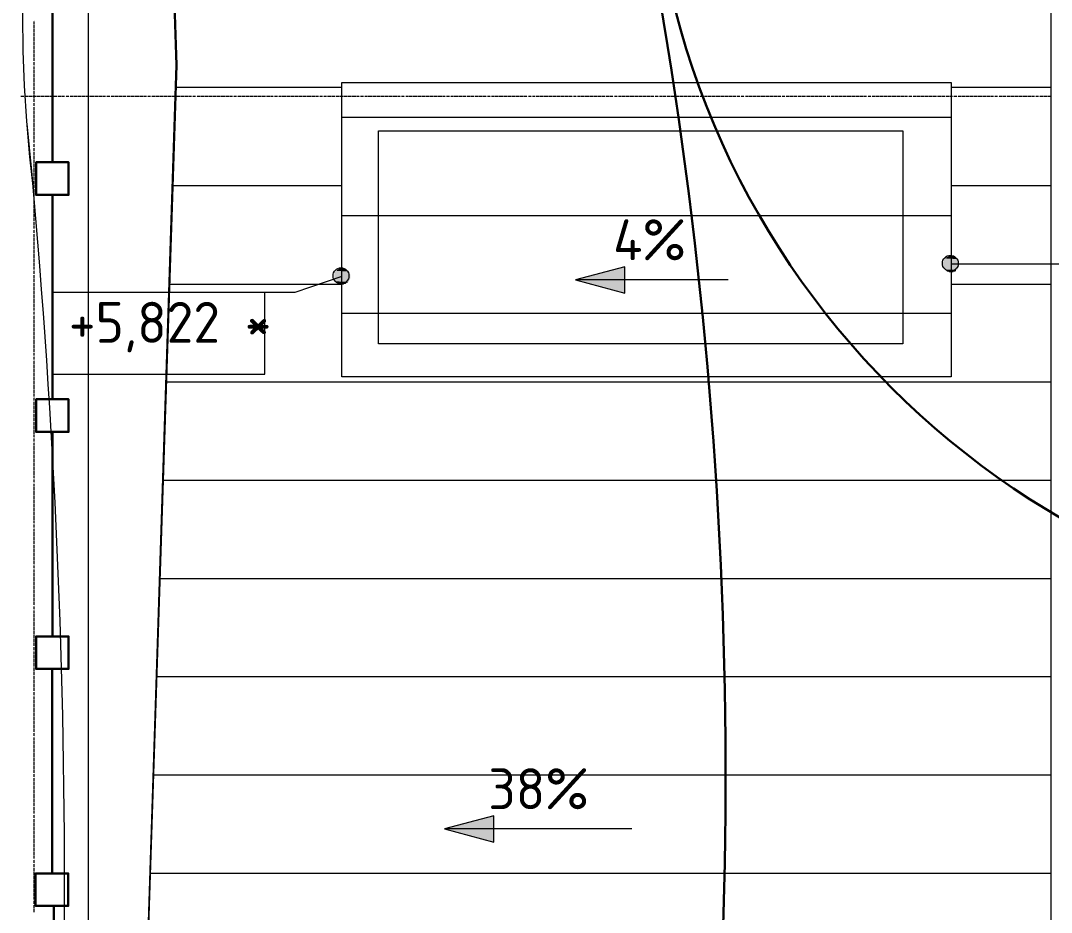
# Model space of a CAD drawing. Header units: millimetres. Extents: x -42533 to 645315, y 3457 to 82611.
# Drawn here: x 561652 to 567950, y 43635 to 49084 of the extents above; entities that cross this region are included whole.
import ezdxf

# ---------------------------------------------------------------- set-up
doc = ezdxf.new("R2010")
doc.units = ezdxf.units.MM
for name, color, linetype, true_color in [('PDF _!ЭОМ.Молниезащита', 7, 'Continuous', 0x954a95), ('PDF _Аннотация', 7, 'Continuous', 0xbababa), ('PDF _Антураж', 7, 'Continuous', 0xbababa), ('PDF _Крыша', 7, 'Continuous', 0xbababa), ('PDF _Крыша штриховка', 7, 'Continuous', 0xbababa), ('PDF _Ограждение', 7, 'Continuous', 0xbababa), ('PDF _Оси', 7, 'Continuous', 0xbababa), ('PDF _Отметки', 7, 'Continuous', 0xbababa), ('PDF _Размеры', 7, 'Continuous', 0xbababa)]:
    doc.layers.add(name, color=color, linetype=linetype, true_color=true_color)
doc.layers.add('PDF _Линии', color=7, linetype='Continuous')
doc.layers.add('PDF _Текст', color=7, linetype='Continuous')
doc.styles.add('PDF GOST Common', font='GOST_Common.ttf')

msp = doc.modelspace()

# ---------------------------------------------------------------- linework, layer by layer
at = {"layer": 'PDF _!ЭОМ.Молниезащита', "color": 5, "lineweight": 30}
for points in [[(561847.7, 49472.5), (561847.7, 48468.8), (561847.7, 48218.9), (561945.1, 48218.9), (561945.1, 48019.8), (561746.1, 48019.8), (561746.1, 48218.9), (561847.7, 48218.9)], [(561847.7, 48019.8), (561847.7, 47020.3), (561847.7, 46770.4), (561945.1, 46770.4), (561945.1, 46571.3), (561746.1, 46571.3), (561746.1, 46770.4), (561847.7, 46770.4)], [(561847.7, 46571.3), (561847.7, 45571.8), (561847.7, 45321.9), (561945.1, 45321.9), (561945.1, 45122.8), (561746.1, 45122.8), (561746.1, 45321.9), (561847.7, 45321.9)], [(561845.6, 45122.8), (561845.6, 44123.3), (561845.6, 43873.4), (561943, 43873.4), (561943, 43674.4), (561744, 43674.4), (561744, 43873.4), (561845.6, 43873.4)], [(561854.9, 43674.4), (561854.9, 42670.6), (561854.9, 42420.7), (561952.3, 42420.7), (561952.3, 42221.6), (561753.3, 42221.6), (561753.3, 42420.7), (561854.9, 42420.7)]]:
    msp.add_lwpolyline(points, dxfattribs=at)
at = {"layer": 'PDF _!ЭОМ.Молниезащита', "color": 116, "lineweight": 30, "true_color": 0x136734}
msp.add_circle((570543.1, 50413.9), 5050.7, dxfattribs=at)
at = {"layer": 'PDF _!ЭОМ.Молниезащита', "lineweight": 13}
for centre, radius, start, end in [((570543.1, 49117.8), 8879.4, 100.84351, 186.99829), ((514003.2, 43780.2), 47917.5, 354.50852, 5.59632)]:
    msp.add_arc(centre, radius, start, end, dxfattribs=at)
at = {"layer": 'PDF _!ЭОМ.Молниезащита', "lineweight": 30}
msp.add_arc((537644.7, 44464.6), 28314.6, 350.00525, 9.69398, dxfattribs=at)
at = {"layer": 'PDF _Аннотация', "color": 8, "lineweight": 20}
msp.add_lwpolyline([(561844.8, 47423.9), (561844.8, 46924.1), (563145.1, 46924.1), (563145.1, 47423.9)], close=True, dxfattribs=at)
at = {"layer": 'PDF _Антураж', "color": 8, "lineweight": 18}
for points in [[(561959.2, 31888.6), (562226, 31443.9), (562759.6, 31363.4), (562399.6, 42502.4), (562602.9, 48813.1), (562399.6, 55094.1), (562556.3, 55733.6), (561328.1, 55733.6), (561213.7, 55272), (561188.3, 55263.5), (561306.9, 55733.6)], [(562556.3, 55733.6), (562560.6, 55733.6), (562399.6, 55094.1), (562607.2, 48813.1), (562399.6, 42502.4), (562763.9, 31363.4), (562759.6, 31363.4)], [(562607.2, 48813.1), (562602.9, 48813.1)]]:
    msp.add_lwpolyline(points, dxfattribs=at)
at = {"layer": 'PDF _Крыша', "color": 8, "lineweight": 9}
msp.add_lwpolyline([(567338, 46907.1), (563615.2, 46907.1), (563615.2, 48707.2), (567338, 48707.2)], close=True, dxfattribs=at)
at = {"layer": 'PDF _Крыша штриховка', "color": 8, "lineweight": 9}
for points in [[(562602.9, 48677.5), (563615.2, 48677.5)], [(567338, 48677.5), (567947.9, 48677.5)], [(563615.2, 48495.4), (567338, 48495.4)], [(562581.8, 48076.1), (563615.2, 48076.1)], [(567338, 48076.1), (567947.9, 48076.1)], [(563615.2, 47894), (567338, 47894)], [(562560.6, 47474.7), (563615.2, 47474.7)], [(567338, 47474.7), (567947.9, 47474.7)], [(563615.2, 47296.8), (567338, 47296.8)], [(562543.6, 46877.5), (567947.9, 46877.5)], [(562522.5, 46276.1), (567947.9, 46276.1)], [(562501.3, 45674.7), (567947.9, 45674.7)], [(562484.3, 45077.5), (567947.9, 45077.5)], [(562463.2, 44476.1), (567947.9, 44476.1)], [(562446.2, 43874.6), (567947.9, 43874.6)]]:
    msp.add_lwpolyline(points, dxfattribs=at)
at = {"layer": 'PDF _Линии', "color": 8, "lineweight": 9}
for points in [[(573885.9, 54767.9), (562065, 54767.9), (562065, 29961.5), (573885.9, 29961.5)], [(567041.6, 47110.4), (563839.6, 47110.4), (563839.6, 48410.7), (567041.6, 48410.7)]]:
    msp.add_lwpolyline(points, close=True, dxfattribs=at)
at = {"layer": 'PDF _Ограждение', "color": 8, "lineweight": 9}
msp.add_lwpolyline([(568087.7, 55733.6), (568197.8, 55733.6), (568197.8, 29965.8), (568087.7, 29965.8), (568070.8, 29965.8), (568053.8, 29965.8), (567947.9, 29965.8), (567947.9, 55733.6), (568053.8, 55733.6), (568070.8, 55733.6), (568087.7, 55733.6), (568087.7, 29965.8)], dxfattribs=at)
at = {"layer": 'PDF _Оси', "color": 8, "lineweight": 9}
for points in [[(561734.7, 49084.1), (561734.7, 49084.1)], [(561734.7, 49062.9), (561734.7, 49079.9)], [(561734.7, 49037.5), (561734.7, 49058.7)], [(561734.7, 49012.1), (561734.7, 49033.3)], [(561734.7, 48986.7), (561734.7, 49007.9)], [(561734.7, 48961.3), (561734.7, 48982.5)], [(561734.7, 48935.9), (561734.7, 48957.1)], [(561734.7, 48910.5), (561734.7, 48931.6)], [(561734.7, 48885.1), (561734.7, 48906.2)], [(561734.7, 48859.6), (561734.7, 48880.8)], [(561734.7, 48838.5), (561734.7, 48855.4)], [(561734.7, 48834.2), (561734.7, 48834.2)], [(561734.7, 48813.1), (561734.7, 48830)], [(561734.7, 48808.8), (561734.7, 48808.8)], [(561734.7, 48787.6), (561734.7, 48804.6)], [(561734.7, 48762.2), (561734.7, 48783.4)], [(561734.7, 48736.8), (561734.7, 48758)], [(561734.7, 48711.4), (561734.7, 48732.6)], [(561734.7, 48686), (561734.7, 48707.2)], [(561654.2, 48622.5), (561671.2, 48622.5)], [(561675.4, 48622.5), (561675.4, 48622.5)], [(561679.6, 48622.5), (561696.6, 48622.5)], [(561700.8, 48622.5), (561722, 48622.5)], [(561726.2, 48622.5), (561747.4, 48622.5)], [(561734.7, 48660.6), (561734.7, 48681.8)], [(561734.7, 48635.2), (561734.7, 48656.3)], [(561734.7, 48609.8), (561734.7, 48630.9)], [(561751.6, 48622.5), (561772.8, 48622.5)], [(561777, 48622.5), (561798.2, 48622.5)], [(561802.4, 48622.5), (561823.6, 48622.5)], [(561827.9, 48622.5), (561849, 48622.5)], [(561853.3, 48622.5), (561874.4, 48622.5)], [(561878.7, 48622.5), (561899.9, 48622.5)], [(561904.1, 48622.5), (561921, 48622.5)], [(561925.3, 48622.5), (561925.3, 48622.5)], [(561929.5, 48622.5), (561946.4, 48622.5)], [(561950.7, 48622.5), (561950.7, 48622.5)], [(561954.9, 48622.5), (561971.9, 48622.5)], [(561976.1, 48622.5), (561997.3, 48622.5)], [(562001.5, 48622.5), (562022.7, 48622.5)], [(562026.9, 48622.5), (562048.1, 48622.5)], [(562052.3, 48622.5), (562073.5, 48622.5)], [(562077.7, 48622.5), (562098.9, 48622.5)], [(562103.2, 48622.5), (562124.3, 48622.5)], [(562128.6, 48622.5), (562149.7, 48622.5)], [(562154, 48622.5), (562170.9, 48622.5)], [(562175.2, 48622.5), (562175.2, 48622.5)], [(562179.4, 48622.5), (562196.3, 48622.5)], [(562200.6, 48622.5), (562200.6, 48622.5)], [(562204.8, 48622.5), (562221.7, 48622.5)], [(562226, 48622.5), (562247.2, 48622.5)], [(562251.4, 48622.5), (562272.6, 48622.5)], [(562276.8, 48622.5), (562298, 48622.5)], [(562302.2, 48622.5), (562323.4, 48622.5)], [(562327.6, 48622.5), (562348.8, 48622.5)], [(562353, 48622.5), (562374.2, 48622.5)], [(562378.5, 48622.5), (562399.6, 48622.5)], [(562403.9, 48622.5), (562420.8, 48622.5)], [(562425, 48622.5), (562425, 48622.5)], [(562429.3, 48622.5), (562446.2, 48622.5)], [(562450.5, 48622.5), (562450.5, 48622.5)], [(562454.7, 48622.5), (562471.6, 48622.5)], [(562475.9, 48622.5), (562497, 48622.5)], [(562501.3, 48622.5), (562522.5, 48622.5)], [(562526.7, 48622.5), (562547.9, 48622.5)], [(562552.1, 48622.5), (562573.3, 48622.5)], [(562577.5, 48622.5), (562598.7, 48622.5)], [(562602.9, 48622.5), (562624.1, 48622.5)], [(562628.3, 48622.5), (562649.5, 48622.5)], [(562653.8, 48622.5), (562674.9, 48622.5)], [(562679.2, 48622.5), (562696.1, 48622.5)], [(562700.3, 48622.5), (562700.3, 48622.5)], [(562704.6, 48622.5), (562721.5, 48622.5)], [(562725.8, 48622.5), (562725.8, 48622.5)], [(562730, 48622.5), (562746.9, 48622.5)], [(562751.2, 48622.5), (562772.3, 48622.5)], [(562776.6, 48622.5), (562797.8, 48622.5)], [(562802, 48622.5), (562823.2, 48622.5)], [(562827.4, 48622.5), (562848.6, 48622.5)], [(562852.8, 48622.5), (562874, 48622.5)], [(562878.2, 48622.5), (562899.4, 48622.5)], [(562903.6, 48622.5), (562924.8, 48622.5)], [(562929, 48622.5), (562946, 48622.5)], [(562950.2, 48622.5), (562950.2, 48622.5)], [(562954.5, 48622.5), (562971.4, 48622.5)], [(562975.6, 48622.5), (562975.6, 48622.5)], [(562979.9, 48622.5), (562996.8, 48622.5)], [(563001.1, 48622.5), (563022.2, 48622.5)], [(563026.5, 48622.5), (563047.6, 48622.5)], [(563051.9, 48622.5), (563073.1, 48622.5)], [(563077.3, 48622.5), (563098.5, 48622.5)], [(563102.7, 48622.5), (563123.9, 48622.5)], [(563128.1, 48622.5), (563149.3, 48622.5)], [(563153.5, 48622.5), (563174.7, 48622.5)], [(563178.9, 48622.5), (563195.9, 48622.5)], [(563200.1, 48622.5), (563200.1, 48622.5)], [(563204.3, 48622.5), (563221.3, 48622.5)], [(563225.5, 48622.5), (563225.5, 48622.5)], [(563229.8, 48622.5), (563246.7, 48622.5)], [(563250.9, 48622.5), (563272.1, 48622.5)], [(563276.3, 48622.5), (563297.5, 48622.5)], [(563301.8, 48622.5), (563322.9, 48622.5)], [(563327.2, 48622.5), (563348.3, 48622.5)], [(563352.6, 48622.5), (563373.8, 48622.5)], [(563378, 48622.5), (563399.2, 48622.5)], [(563403.4, 48622.5), (563424.6, 48622.5)], [(563428.8, 48622.5), (563450, 48622.5)], [(563454.2, 48622.5), (563471.2, 48622.5)], [(563475.4, 48622.5), (563475.4, 48622.5)], [(563479.6, 48622.5), (563496.6, 48622.5)], [(563500.8, 48622.5), (563500.8, 48622.5)], [(563505.1, 48622.5), (563522, 48622.5)], [(563526.2, 48622.5), (563547.4, 48622.5)], [(563551.6, 48622.5), (563572.8, 48622.5)], [(563577.1, 48622.5), (563598.2, 48622.5)], [(563602.5, 48622.5), (563623.6, 48622.5)], [(563627.9, 48622.5), (563649.1, 48622.5)], [(563653.3, 48622.5), (563674.5, 48622.5)], [(563678.7, 48622.5), (563699.9, 48622.5)], [(563704.1, 48622.5), (563721.1, 48622.5)], [(563725.3, 48622.5), (563725.3, 48622.5)], [(563729.5, 48622.5), (563746.5, 48622.5)], [(563750.7, 48622.5), (563750.7, 48622.5)], [(563754.9, 48622.5), (563771.9, 48622.5)], [(563776.1, 48622.5), (563797.3, 48622.5)], [(563801.5, 48622.5), (563822.7, 48622.5)], [(563826.9, 48622.5), (563848.1, 48622.5)], [(563852.4, 48622.5), (563873.5, 48622.5)], [(563877.8, 48622.5), (563898.9, 48622.5)], [(563903.2, 48622.5), (563924.4, 48622.5)], [(563928.6, 48622.5), (563949.8, 48622.5)], [(563954, 48622.5), (563970.9, 48622.5)], [(563975.2, 48622.5), (563975.2, 48622.5)], [(563979.4, 48622.5), (563996.4, 48622.5)], [(564000.6, 48622.5), (564000.6, 48622.5)], [(564004.8, 48622.5), (564021.8, 48622.5)], [(564026, 48622.5), (564047.2, 48622.5)], [(564051.4, 48622.5), (564072.6, 48622.5)], [(564076.8, 48622.5), (564098, 48622.5)], [(564102.2, 48622.5), (564123.4, 48622.5)], [(564127.7, 48622.5), (564148.8, 48622.5)], [(564153.1, 48622.5), (564174.2, 48622.5)], [(564178.5, 48622.5), (564199.7, 48622.5)], [(564203.9, 48622.5), (564225.1, 48622.5)], [(564229.3, 48622.5), (564246.2, 48622.5)], [(564250.5, 48622.5), (564250.5, 48622.5)], [(564254.7, 48622.5), (564271.7, 48622.5)], [(564275.9, 48622.5), (564275.9, 48622.5)], [(564280.1, 48622.5), (564297.1, 48622.5)], [(564301.3, 48622.5), (564322.5, 48622.5)], [(564326.7, 48622.5), (564347.9, 48622.5)], [(564352.1, 48622.5), (564373.3, 48622.5)], [(564377.5, 48622.5), (564398.7, 48622.5)], [(564403, 48622.5), (564424.1, 48622.5)], [(564428.4, 48622.5), (564449.5, 48622.5)], [(564453.8, 48622.5), (564475, 48622.5)], [(564479.2, 48622.5), (564496.1, 48622.5)], [(564500.4, 48622.5), (564500.4, 48622.5)], [(564504.6, 48622.5), (564521.5, 48622.5)], [(564525.8, 48622.5), (564525.8, 48622.5)], [(564530, 48622.5), (564547, 48622.5)], [(564551.2, 48622.5), (564572.4, 48622.5)], [(564576.6, 48622.5), (564597.8, 48622.5)], [(564602, 48622.5), (564623.2, 48622.5)], [(564627.4, 48622.5), (564648.6, 48622.5)], [(564652.8, 48622.5), (564674, 48622.5)], [(564678.2, 48622.5), (564699.4, 48622.5)], [(564703.7, 48622.5), (564724.8, 48622.5)], [(564729.1, 48622.5), (564746, 48622.5)], [(564750.2, 48622.5), (564750.2, 48622.5)], [(564754.5, 48622.5), (564771.4, 48622.5)], [(564775.7, 48622.5), (564775.7, 48622.5)], [(564779.9, 48622.5), (564796.8, 48622.5)], [(564801.1, 48622.5), (564822.3, 48622.5)], [(564826.5, 48622.5), (564847.7, 48622.5)], [(564851.9, 48622.5), (564873.1, 48622.5)], [(564877.3, 48622.5), (564898.5, 48622.5)], [(564902.7, 48622.5), (564923.9, 48622.5)], [(564928.1, 48622.5), (564949.3, 48622.5)], [(564953.5, 48622.5), (564974.7, 48622.5)], [(564979, 48622.5), (565000.1, 48622.5)], [(565004.4, 48622.5), (565021.3, 48622.5)], [(565025.5, 48622.5), (565025.5, 48622.5)], [(565029.8, 48622.5), (565046.7, 48622.5)], [(565051, 48622.5), (565051, 48622.5)], [(565055.2, 48622.5), (565072.1, 48622.5)], [(565076.4, 48622.5), (565097.5, 48622.5)], [(565101.8, 48622.5), (565123, 48622.5)], [(565127.2, 48622.5), (565148.4, 48622.5)], [(565152.6, 48622.5), (565173.8, 48622.5)], [(565178, 48622.5), (565199.2, 48622.5)], [(565203.4, 48622.5), (565224.6, 48622.5)], [(565228.8, 48622.5), (565250, 48622.5)], [(565254.3, 48622.5), (565271.2, 48622.5)], [(565275.4, 48622.5), (565275.4, 48622.5)], [(565279.7, 48622.5), (565296.6, 48622.5)], [(565300.8, 48622.5), (565300.8, 48622.5)], [(565305.1, 48622.5), (565322, 48622.5)], [(565326.3, 48622.5), (565347.4, 48622.5)], [(565351.7, 48622.5), (565372.8, 48622.5)], [(565377.1, 48622.5), (565398.3, 48622.5)], [(565402.5, 48622.5), (565423.7, 48622.5)], [(565427.9, 48622.5), (565449.1, 48622.5)], [(565453.3, 48622.5), (565474.5, 48622.5)], [(565478.7, 48622.5), (565499.9, 48622.5)], [(565504.1, 48622.5), (565521.1, 48622.5)], [(565525.3, 48622.5), (565525.3, 48622.5)], [(565529.6, 48622.5), (565546.5, 48622.5)], [(565550.7, 48622.5), (565550.7, 48622.5)], [(565555, 48622.5), (565571.9, 48622.5)], [(565576.1, 48622.5), (565597.3, 48622.5)], [(565601.6, 48622.5), (565622.7, 48622.5)], [(565627, 48622.5), (565648.1, 48622.5)], [(565652.4, 48622.5), (565673.6, 48622.5)], [(565677.8, 48622.5), (565699, 48622.5)], [(565703.2, 48622.5), (565724.4, 48622.5)], [(565728.6, 48622.5), (565749.8, 48622.5)], [(565754, 48622.5), (565775.2, 48622.5)], [(565779.4, 48622.5), (565796.4, 48622.5)], [(565800.6, 48622.5), (565800.6, 48622.5)], [(565804.9, 48622.5), (565821.8, 48622.5)], [(565826, 48622.5), (565826, 48622.5)], [(565830.3, 48622.5), (565847.2, 48622.5)], [(565851.4, 48622.5), (565872.6, 48622.5)], [(565876.9, 48622.5), (565898, 48622.5)], [(565902.3, 48622.5), (565923.4, 48622.5)], [(565927.7, 48622.5), (565948.9, 48622.5)], [(565953.1, 48622.5), (565974.3, 48622.5)], [(565978.5, 48622.5), (565999.7, 48622.5)], [(566003.9, 48622.5), (566025.1, 48622.5)], [(566029.3, 48622.5), (566046.3, 48622.5)], [(566050.5, 48622.5), (566050.5, 48622.5)], [(566054.7, 48622.5), (566071.7, 48622.5)], [(566075.9, 48622.5), (566075.9, 48622.5)], [(566080.1, 48622.5), (566097.1, 48622.5)], [(566101.3, 48622.5), (566122.5, 48622.5)], [(566126.7, 48622.5), (566147.9, 48622.5)], [(566152.1, 48622.5), (566173.3, 48622.5)], [(566177.6, 48622.5), (566198.7, 48622.5)], [(566203, 48622.5), (566224.2, 48622.5)], [(566228.4, 48622.5), (566249.6, 48622.5)], [(566253.8, 48622.5), (566275, 48622.5)], [(566279.2, 48622.5), (566296.2, 48622.5)], [(566300.4, 48622.5), (566300.4, 48622.5)], [(566304.6, 48622.5), (566321.6, 48622.5)], [(566325.8, 48622.5), (566325.8, 48622.5)], [(566330, 48622.5), (566347, 48622.5)], [(566351.2, 48622.5), (566372.4, 48622.5)], [(566376.6, 48622.5), (566397.8, 48622.5)], [(566402, 48622.5), (566423.2, 48622.5)], [(566427.4, 48622.5), (566448.6, 48622.5)], [(566452.9, 48622.5), (566474, 48622.5)], [(566478.3, 48622.5), (566499.4, 48622.5)], [(566503.7, 48622.5), (566524.9, 48622.5)], [(566529.1, 48622.5), (566550.3, 48622.5)], [(566554.5, 48622.5), (566571.4, 48622.5)], [(566575.7, 48622.5), (566575.7, 48622.5)], [(566579.9, 48622.5), (566596.9, 48622.5)], [(566601.1, 48622.5), (566601.1, 48622.5)], [(566605.3, 48622.5), (566622.3, 48622.5)], [(566626.5, 48622.5), (566647.7, 48622.5)], [(566651.9, 48622.5), (566673.1, 48622.5)], [(566677.3, 48622.5), (566698.5, 48622.5)], [(566702.7, 48622.5), (566723.9, 48622.5)], [(566728.2, 48622.5), (566749.3, 48622.5)], [(566753.6, 48622.5), (566774.7, 48622.5)], [(566779, 48622.5), (566800.2, 48622.5)], [(566804.4, 48622.5), (566821.3, 48622.5)], [(566825.6, 48622.5), (566825.6, 48622.5)], [(566829.8, 48622.5), (566846.7, 48622.5)], [(566851, 48622.5), (566851, 48622.5)], [(566855.2, 48622.5), (566872.2, 48622.5)], [(566876.4, 48622.5), (566897.6, 48622.5)], [(566901.8, 48622.5), (566923, 48622.5)], [(566927.2, 48622.5), (566948.4, 48622.5)], [(566952.6, 48622.5), (566973.8, 48622.5)], [(566978, 48622.5), (566999.2, 48622.5)], [(567003.5, 48622.5), (567024.6, 48622.5)], [(567028.9, 48622.5), (567050, 48622.5)], [(567054.3, 48622.5), (567071.2, 48622.5)], [(567075.5, 48622.5), (567075.5, 48622.5)], [(567079.7, 48622.5), (567096.6, 48622.5)], [(567100.9, 48622.5), (567100.9, 48622.5)], [(567105.1, 48622.5), (567122, 48622.5)], [(567126.3, 48622.5), (567147.5, 48622.5)], [(567151.7, 48622.5), (567172.9, 48622.5)], [(567177.1, 48622.5), (567198.3, 48622.5)], [(567202.5, 48622.5), (567223.7, 48622.5)], [(567227.9, 48622.5), (567249.1, 48622.5)], [(567253.3, 48622.5), (567274.5, 48622.5)], [(567278.8, 48622.5), (567299.9, 48622.5)], [(567304.2, 48622.5), (567325.3, 48622.5)], [(567329.6, 48622.5), (567346.5, 48622.5)], [(567350.8, 48622.5), (567350.8, 48622.5)], [(567355, 48622.5), (567371.9, 48622.5)], [(567376.2, 48622.5), (567376.2, 48622.5)], [(567380.4, 48622.5), (567397.3, 48622.5)], [(567401.6, 48622.5), (567422.8, 48622.5)], [(567427, 48622.5), (567448.2, 48622.5)], [(567452.4, 48622.5), (567473.6, 48622.5)], [(567477.8, 48622.5), (567499, 48622.5)], [(567503.2, 48622.5), (567524.4, 48622.5)], [(567528.6, 48622.5), (567549.8, 48622.5)], [(567554, 48622.5), (567575.2, 48622.5)], [(567579.5, 48622.5), (567596.4, 48622.5)], [(567600.6, 48622.5), (567600.6, 48622.5)], [(567604.9, 48622.5), (567621.8, 48622.5)], [(567626.1, 48622.5), (567626.1, 48622.5)], [(567630.3, 48622.5), (567647.2, 48622.5)], [(567651.5, 48622.5), (567672.6, 48622.5)], [(567676.9, 48622.5), (567698.1, 48622.5)], [(567702.3, 48622.5), (567723.5, 48622.5)], [(567727.7, 48622.5), (567748.9, 48622.5)], [(567753.1, 48622.5), (567774.3, 48622.5)], [(567778.5, 48622.5), (567799.7, 48622.5)], [(567803.9, 48622.5), (567825.1, 48622.5)], [(567829.3, 48622.5), (567846.3, 48622.5)], [(567850.5, 48622.5), (567850.5, 48622.5)], [(567854.8, 48622.5), (567871.7, 48622.5)], [(567875.9, 48622.5), (567875.9, 48622.5)], [(567880.2, 48622.5), (567897.1, 48622.5)], [(567901.3, 48622.5), (567922.5, 48622.5)], [(567926.8, 48622.5), (567947.9, 48622.5)], [(561734.7, 48588.6), (561734.7, 48605.5)], [(561734.7, 48584.3), (561734.7, 48584.3)], [(561734.7, 48563.2), (561734.7, 48580.1)], [(561734.7, 48558.9), (561734.7, 48558.9)], [(561734.7, 48537.8), (561734.7, 48554.7)], [(561734.7, 48512.3), (561734.7, 48533.5)], [(561734.7, 48486.9), (561734.7, 48508.1)], [(561734.7, 48461.5), (561734.7, 48482.7)], [(561734.7, 48436.1), (561734.7, 48457.3)], [(561734.7, 48410.7), (561734.7, 48431.9)], [(561734.7, 48385.3), (561734.7, 48406.5)], [(561734.7, 48359.9), (561734.7, 48381)], [(561734.7, 48338.7), (561734.7, 48355.6)], [(561734.7, 48334.5), (561734.7, 48334.5)], [(561734.7, 48313.3), (561734.7, 48330.2)], [(561734.7, 48309), (561734.7, 48309)], [(561734.7, 48287.9), (561734.7, 48304.8)], [(561734.7, 48262.5), (561734.7, 48283.6)], [(561734.7, 48237), (561734.7, 48258.2)], [(561734.7, 48211.6), (561734.7, 48232.8)], [(561734.7, 48186.2), (561734.7, 48207.4)], [(561734.7, 48160.8), (561734.7, 48182)], [(561734.7, 48135.4), (561734.7, 48156.6)], [(561734.7, 48110), (561734.7, 48131.2)], [(561734.7, 48084.6), (561734.7, 48105.7)], [(561734.7, 48063.4), (561734.7, 48080.3)], [(561734.7, 48059.2), (561734.7, 48059.2)], [(561734.7, 48038), (561734.7, 48054.9)], [(561734.7, 48012.6), (561734.7, 48033.7)], [(561734.7, 47987.2), (561734.7, 48008.3)], [(561734.7, 47961.7), (561734.7, 47982.9)], [(561734.7, 47936.3), (561734.7, 47957.5)], [(561734.7, 47910.9), (561734.7, 47932.1)], [(561734.7, 47885.5), (561734.7, 47906.7)], [(561734.7, 47860.1), (561734.7, 47881.3)], [(561734.7, 47834.7), (561734.7, 47855.9)], [(561734.7, 47813.5), (561734.7, 47830.4)], [(561734.7, 47809.3), (561734.7, 47809.3)], [(561734.7, 47788.1), (561734.7, 47805)], [(561734.7, 47783.9), (561734.7, 47783.9)], [(561734.7, 47762.7), (561734.7, 47779.6)], [(561734.7, 47737.3), (561734.7, 47758.4)], [(561734.7, 47711.9), (561734.7, 47733)], [(561734.7, 47686.4), (561734.7, 47707.6)], [(561734.7, 47661), (561734.7, 47682.2)], [(561734.7, 47635.6), (561734.7, 47656.8)], [(561734.7, 47610.2), (561734.7, 47631.4)], [(561734.7, 47584.8), (561734.7, 47606)], [(561734.7, 47563.6), (561734.7, 47580.6)], [(561734.7, 47559.4), (561734.7, 47559.4)], [(561734.7, 47538.2), (561734.7, 47555.2)], [(561734.7, 47534), (561734.7, 47534)], [(561734.7, 47512.8), (561734.7, 47529.7)], [(561734.7, 47487.4), (561734.7, 47508.6)], [(561734.7, 47462), (561734.7, 47483.2)], [(561734.7, 47436.6), (561734.7, 47457.7)], [(561734.7, 47411.2), (561734.7, 47432.3)], [(561734.7, 47385.7), (561734.7, 47406.9)], [(561734.7, 47360.3), (561734.7, 47381.5)], [(561734.7, 47334.9), (561734.7, 47356.1)], [(561734.7, 47313.7), (561734.7, 47330.7)], [(561734.7, 47309.5), (561734.7, 47309.5)], [(561734.7, 47288.3), (561734.7, 47305.3)], [(561734.7, 47284.1), (561734.7, 47284.1)], [(561734.7, 47262.9), (561734.7, 47279.9)], [(561734.7, 47237.5), (561734.7, 47258.7)], [(561734.7, 47212.1), (561734.7, 47233.3)], [(561734.7, 47186.7), (561734.7, 47207.9)], [(561734.7, 47161.3), (561734.7, 47182.4)], [(561734.7, 47135.9), (561734.7, 47157)], [(561734.7, 47110.4), (561734.7, 47131.6)], [(561734.7, 47085), (561734.7, 47106.2)], [(561734.7, 47059.6), (561734.7, 47080.8)], [(561734.7, 47038.4), (561734.7, 47055.4)], [(561734.7, 47034.2), (561734.7, 47034.2)], [(561734.7, 47013), (561734.7, 47030)], [(561734.7, 47008.8), (561734.7, 47008.8)], [(561734.7, 46987.6), (561734.7, 47004.6)], [(561734.7, 46962.2), (561734.7, 46983.4)], [(561734.7, 46936.8), (561734.7, 46958)], [(561734.7, 46911.4), (561734.7, 46932.6)], [(561734.7, 46886), (561734.7, 46907.1)], [(561734.7, 46860.6), (561734.7, 46881.7)], [(561734.7, 46835.1), (561734.7, 46856.3)], [(561734.7, 46809.7), (561734.7, 46830.9)], [(561734.7, 46788.6), (561734.7, 46805.5)], [(561734.7, 46784.3), (561734.7, 46784.3)], [(561734.7, 46763.1), (561734.7, 46780.1)], [(561734.7, 46758.9), (561734.7, 46758.9)], [(561734.7, 46737.7), (561734.7, 46754.7)], [(561734.7, 46712.3), (561734.7, 46733.5)], [(561734.7, 46686.9), (561734.7, 46708.1)], [(561734.7, 46661.5), (561734.7, 46682.7)], [(561734.7, 46636.1), (561734.7, 46657.3)], [(561734.7, 46610.7), (561734.7, 46631.8)], [(561734.7, 46585.3), (561734.7, 46606.4)], [(561734.7, 46559.8), (561734.7, 46581)], [(561734.7, 46538.7), (561734.7, 46555.6)], [(561734.7, 46534.4), (561734.7, 46534.4)], [(561734.7, 46513.3), (561734.7, 46530.2)], [(561734.7, 46509), (561734.7, 46509)], [(561734.7, 46487.8), (561734.7, 46504.8)], [(561734.7, 46462.4), (561734.7, 46483.6)], [(561734.7, 46437), (561734.7, 46458.2)], [(561734.7, 46411.6), (561734.7, 46432.8)], [(561734.7, 46386.2), (561734.7, 46407.4)], [(561734.7, 46360.8), (561734.7, 46382)], [(561734.7, 46335.4), (561734.7, 46356.5)], [(561734.7, 46310), (561734.7, 46331.1)], [(561734.7, 46288.8), (561734.7, 46305.7)], [(561734.7, 46284.5), (561734.7, 46284.5)], [(561734.7, 46263.4), (561734.7, 46280.3)], [(561734.7, 46259.1), (561734.7, 46259.1)], [(561734.7, 46238), (561734.7, 46254.9)], [(561734.7, 46212.5), (561734.7, 46233.7)], [(561734.7, 46187.1), (561734.7, 46208.3)], [(561734.7, 46161.7), (561734.7, 46182.9)], [(561734.7, 46136.3), (561734.7, 46157.5)], [(561734.7, 46110.9), (561734.7, 46132.1)], [(561734.7, 46085.5), (561734.7, 46106.7)], [(561734.7, 46060.1), (561734.7, 46081.3)], [(561734.7, 46034.7), (561734.7, 46055.8)], [(561734.7, 46013.5), (561734.7, 46030.4)], [(561734.7, 46009.3), (561734.7, 46009.3)], [(561734.7, 45988.1), (561734.7, 46005)], [(561734.7, 45983.8), (561734.7, 45983.8)], [(561734.7, 45962.7), (561734.7, 45979.6)], [(561734.7, 45937.2), (561734.7, 45958.4)], [(561734.7, 45911.8), (561734.7, 45933)], [(561734.7, 45886.4), (561734.7, 45907.6)], [(561734.7, 45861), (561734.7, 45882.2)], [(561734.7, 45835.6), (561734.7, 45856.8)], [(561734.7, 45810.2), (561734.7, 45831.4)], [(561734.7, 45784.8), (561734.7, 45806)], [(561734.7, 45763.6), (561734.7, 45780.5)], [(561734.7, 45759.4), (561734.7, 45759.4)], [(561734.7, 45738.2), (561734.7, 45755.1)], [(561734.7, 45734), (561734.7, 45734)], [(561734.7, 45712.8), (561734.7, 45729.7)], [(561734.7, 45687.4), (561734.7, 45708.5)], [(561734.7, 45662), (561734.7, 45683.1)], [(561734.7, 45636.5), (561734.7, 45657.7)], [(561734.7, 45611.1), (561734.7, 45632.3)], [(561734.7, 45585.7), (561734.7, 45606.9)], [(561734.7, 45560.3), (561734.7, 45581.5)], [(561734.7, 45534.9), (561734.7, 45556.1)], [(561734.7, 45513.7), (561734.7, 45530.7)], [(561734.7, 45509.5), (561734.7, 45509.5)], [(561734.7, 45488.3), (561734.7, 45505.2)], [(561734.7, 45484.1), (561734.7, 45484.1)], [(561734.7, 45462.9), (561734.7, 45479.8)], [(561734.7, 45437.5), (561734.7, 45458.7)], [(561734.7, 45412.1), (561734.7, 45433.2)], [(561734.7, 45386.7), (561734.7, 45407.8)], [(561734.7, 45361.2), (561734.7, 45382.4)], [(561734.7, 45335.8), (561734.7, 45357)], [(561734.7, 45310.4), (561734.7, 45331.6)], [(561734.7, 45285), (561734.7, 45306.2)], [(561734.7, 45263.8), (561734.7, 45280.8)], [(561734.7, 45259.6), (561734.7, 45259.6)], [(561734.7, 45238.4), (561734.7, 45255.4)], [(561734.7, 45234.2), (561734.7, 45234.2)], [(561734.7, 45213), (561734.7, 45229.9)], [(561734.7, 45187.6), (561734.7, 45208.8)], [(561734.7, 45162.2), (561734.7, 45183.4)], [(561734.7, 45136.8), (561734.7, 45157.9)], [(561734.7, 45111.4), (561734.7, 45132.5)], [(561734.7, 45085.9), (561734.7, 45107.1)], [(561734.7, 45060.5), (561734.7, 45081.7)], [(561734.7, 45035.1), (561734.7, 45056.3)], [(561734.7, 45009.7), (561734.7, 45030.9)], [(561734.7, 44988.5), (561734.7, 45005.5)], [(561734.7, 44984.3), (561734.7, 44984.3)], [(561734.7, 44963.1), (561734.7, 44980.1)], [(561734.7, 44958.9), (561734.7, 44958.9)], [(561734.7, 44937.7), (561734.7, 44954.6)], [(561734.7, 44912.3), (561734.7, 44933.5)], [(561734.7, 44886.9), (561734.7, 44908.1)], [(561734.7, 44861.5), (561734.7, 44882.6)], [(561734.7, 44836.1), (561734.7, 44857.2)], [(561734.7, 44810.6), (561734.7, 44831.8)], [(561734.7, 44785.2), (561734.7, 44806.4)], [(561734.7, 44759.8), (561734.7, 44781)], [(561734.7, 44738.6), (561734.7, 44755.6)], [(561734.7, 44734.4), (561734.7, 44734.4)], [(561734.7, 44713.2), (561734.7, 44730.2)], [(561734.7, 44709), (561734.7, 44709)], [(561734.7, 44687.8), (561734.7, 44704.8)], [(561734.7, 44662.4), (561734.7, 44683.6)], [(561734.7, 44637), (561734.7, 44658.2)], [(561734.7, 44611.6), (561734.7, 44632.8)], [(561734.7, 44586.2), (561734.7, 44607.4)], [(561734.7, 44560.8), (561734.7, 44581.9)], [(561734.7, 44535.3), (561734.7, 44556.5)], [(561734.7, 44509.9), (561734.7, 44531.1)], [(561734.7, 44488.8), (561734.7, 44505.7)], [(561734.7, 44484.5), (561734.7, 44484.5)], [(561734.7, 44463.3), (561734.7, 44480.3)], [(561734.7, 44459.1), (561734.7, 44459.1)], [(561734.7, 44437.9), (561734.7, 44454.9)], [(561734.7, 44412.5), (561734.7, 44433.7)], [(561734.7, 44387.1), (561734.7, 44408.3)], [(561734.7, 44361.7), (561734.7, 44382.9)], [(561734.7, 44336.3), (561734.7, 44357.5)], [(561734.7, 44310.9), (561734.7, 44332.1)], [(561734.7, 44285.5), (561734.7, 44306.6)], [(561734.7, 44260.1), (561734.7, 44281.2)], [(561734.7, 44238.9), (561734.7, 44255.8)], [(561734.7, 44234.6), (561734.7, 44234.6)], [(561734.7, 44213.5), (561734.7, 44230.4)], [(561734.7, 44209.2), (561734.7, 44209.2)], [(561734.7, 44188.1), (561734.7, 44205)], [(561734.7, 44162.6), (561734.7, 44183.8)], [(561734.7, 44137.2), (561734.7, 44158.4)], [(561734.7, 44111.8), (561734.7, 44133)], [(561734.7, 44086.4), (561734.7, 44107.6)], [(561734.7, 44061), (561734.7, 44082.2)], [(561734.7, 44035.6), (561734.7, 44056.8)], [(561734.7, 44010.2), (561734.7, 44031.3)], [(561734.7, 43984.8), (561734.7, 44005.9)], [(561734.7, 43963.6), (561734.7, 43980.5)], [(561734.7, 43959.3), (561734.7, 43959.3)], [(561734.7, 43938.2), (561734.7, 43955.1)], [(561734.7, 43933.9), (561734.7, 43933.9)], [(561734.7, 43912.8), (561734.7, 43929.7)], [(561734.7, 43887.3), (561734.7, 43908.5)], [(561734.7, 43861.9), (561734.7, 43883.1)], [(561734.7, 43836.5), (561734.7, 43857.7)], [(561734.7, 43811.1), (561734.7, 43832.3)], [(561734.7, 43785.7), (561734.7, 43806.9)], [(561734.7, 43760.3), (561734.7, 43781.5)], [(561734.7, 43734.9), (561734.7, 43756)], [(561734.7, 43713.7), (561734.7, 43730.6)], [(561734.7, 43709.5), (561734.7, 43709.5)], [(561734.7, 43688.3), (561734.7, 43705.2)], [(561734.7, 43684), (561734.7, 43684)], [(561734.7, 43662.9), (561734.7, 43679.8)], [(561734.7, 43637.5), (561734.7, 43658.6)]]:
    msp.add_lwpolyline(points, dxfattribs=at)
at = {"layer": 'PDF _Отметки', "color": 8, "lineweight": 20}
for points in [[(567338, 47597.5), (568591.7, 47597.5), (569159.2, 47597.5)], [(563615.2, 47521.3), (563327.2, 47423.9), (562492.8, 47423.9)]]:
    msp.add_lwpolyline(points, dxfattribs=at)
at = {"layer": 'PDF _Отметки', "lineweight": 9}
for centre in [(567332.6, 47601.5), (563609.6, 47525.3)]:
    msp.add_circle(centre, 48.7, dxfattribs=at)
at = {"layer": 'PDF _Отметки', "transparency": 33554559}
for points in [[(567291.5, 47614.4), (567384.6, 47610.2), (567287.2, 47610.2)], [(567295.7, 47622.9), (567380.4, 47618.7), (567291.5, 47618.7)], [(567380.4, 47618.7), (567291.5, 47618.7), (567384.6, 47614.4)], [(567291.5, 47618.7), (567384.6, 47614.4), (567291.5, 47614.4)], [(567384.6, 47614.4), (567291.5, 47614.4), (567384.6, 47610.2)], [(567299.9, 47631.4), (567376.2, 47627.2), (567295.7, 47627.2)], [(567376.2, 47627.2), (567295.7, 47627.2), (567380.4, 47622.9)], [(567295.7, 47627.2), (567380.4, 47622.9), (567295.7, 47622.9)], [(567380.4, 47622.9), (567295.7, 47622.9), (567380.4, 47618.7)], [(567304.2, 47635.6), (567371.9, 47631.4), (567299.9, 47631.4)], [(567371.9, 47631.4), (567299.9, 47631.4), (567376.2, 47627.2)], [(567367.7, 47635.6), (567308.4, 47635.6), (567304.2, 47635.6)], [(567367.7, 47635.6), (567304.2, 47635.6), (567371.9, 47631.4)], [(567312.6, 47639.9), (567367.7, 47635.6), (567308.4, 47635.6)], [(567308.4, 47635.6), (567367.7, 47635.6), (567367.7, 47635.6)], [(567316.9, 47639.9), (567363.5, 47639.9), (567312.6, 47639.9)], [(567363.5, 47639.9), (567312.6, 47639.9), (567367.7, 47635.6)], [(567321.1, 47644.1), (567359.2, 47639.9), (567316.9, 47639.9)], [(567359.2, 47639.9), (567316.9, 47639.9), (567363.5, 47639.9)], [(567350.8, 47644.1), (567325.3, 47644.1), (567321.1, 47644.1)], [(567350.8, 47644.1), (567321.1, 47644.1), (567359.2, 47639.9)], [(567329.6, 47644.1), (567350.8, 47644.1), (567325.3, 47644.1)], [(567325.3, 47644.1), (567350.8, 47644.1), (567350.8, 47644.1)], [(567338, 47644.1), (567342.3, 47644.1), (567329.6, 47644.1)], [(567342.3, 47644.1), (567329.6, 47644.1), (567350.8, 47644.1)], [(563657.5, 47550.9), (563577.1, 47550.9), (563572.8, 47550.9)], [(563657.5, 47550.9), (563572.8, 47550.9), (563661.8, 47546.7)], [(563572.8, 47550.9), (563661.8, 47546.7), (563572.8, 47546.7)], [(563581.3, 47555.2), (563657.5, 47550.9), (563577.1, 47550.9)], [(563577.1, 47550.9), (563657.5, 47550.9), (563657.5, 47550.9)], [(563585.5, 47559.4), (563653.3, 47555.2), (563581.3, 47555.2)], [(563653.3, 47555.2), (563581.3, 47555.2), (563657.5, 47550.9)], [(563589.8, 47563.6), (563649.1, 47559.4), (563585.5, 47559.4)], [(563649.1, 47559.4), (563585.5, 47559.4), (563653.3, 47555.2)], [(563598.2, 47567.9), (563640.6, 47563.6), (563589.8, 47563.6)], [(563644.8, 47563.6), (563644.8, 47563.6), (563589.8, 47563.6)], [(563644.8, 47563.6), (563589.8, 47563.6), (563640.6, 47563.6)], [(563644.8, 47563.6), (563589.8, 47563.6), (563649.1, 47559.4)], [(563606.7, 47572.1), (563632.1, 47567.9), (563598.2, 47567.9)], [(563636.4, 47567.9), (563636.4, 47567.9), (563598.2, 47567.9)], [(563636.4, 47567.9), (563598.2, 47567.9), (563632.1, 47567.9)], [(563636.4, 47567.9), (563598.2, 47567.9), (563640.6, 47563.6)], [(563610.9, 47572.1), (563627.9, 47572.1), (563606.7, 47572.1)], [(563627.9, 47572.1), (563606.7, 47572.1), (563632.1, 47567.9)], [(563619.4, 47572.1), (563623.6, 47572.1), (563610.9, 47572.1)], [(563623.6, 47572.1), (563610.9, 47572.1), (563627.9, 47572.1)], [(567384.6, 47610.2), (567287.2, 47610.2), (567384.6, 47606)], [(567287.2, 47610.2), (567384.6, 47606), (567287.2, 47606)], [(567384.6, 47606), (567287.2, 47606), (567384.6, 47601.7)], [(567287.2, 47606), (567384.6, 47601.7), (567287.2, 47601.7)], [(567384.6, 47601.7), (567287.2, 47601.7), (567388.9, 47597.5)], [(567287.2, 47601.7), (567388.9, 47597.5), (567287.2, 47597.5)], [(567388.9, 47597.5), (567287.2, 47597.5), (567384.6, 47593.3)], [(567287.2, 47597.5), (567384.6, 47593.3), (567287.2, 47593.3)], [(567384.6, 47593.3), (567287.2, 47593.3), (567384.6, 47584.8)], [(567287.2, 47593.3), (567384.6, 47584.8), (567287.2, 47584.8)], [(567384.6, 47584.8), (567287.2, 47584.8), (567384.6, 47580.6)], [(567287.2, 47584.8), (567384.6, 47580.6), (567287.2, 47580.6)], [(567384.6, 47580.6), (567287.2, 47580.6), (567384.6, 47576.3)], [(567287.2, 47580.6), (567384.6, 47576.3), (567291.5, 47576.3)], [(567384.6, 47576.3), (567291.5, 47576.3), (567380.4, 47572.1)], [(567291.5, 47576.3), (567380.4, 47572.1), (567291.5, 47572.1)], [(567380.4, 47572.1), (567291.5, 47572.1), (567380.4, 47567.9)], [(567291.5, 47572.1), (567380.4, 47567.9), (567295.7, 47567.9)], [(567380.4, 47567.9), (567295.7, 47567.9), (567376.2, 47563.6)], [(567295.7, 47567.9), (567376.2, 47563.6), (567295.7, 47563.6)], [(567376.2, 47563.6), (567295.7, 47563.6), (567371.9, 47563.6)], [(567295.7, 47563.6), (567371.9, 47563.6), (567299.9, 47563.6)], [(567371.9, 47563.6), (567299.9, 47563.6), (567367.7, 47559.4)], [(567299.9, 47563.6), (567367.7, 47559.4), (567304.2, 47559.4)], [(567367.7, 47559.4), (567304.2, 47559.4), (567367.7, 47555.2)], [(567304.2, 47559.4), (567367.7, 47555.2), (567308.4, 47555.2)], [(567367.7, 47555.2), (567308.4, 47555.2), (567363.5, 47550.9)], [(567308.4, 47555.2), (567363.5, 47550.9), (567312.6, 47550.9)], [(567363.5, 47550.9), (567312.6, 47550.9), (567359.2, 47550.9)], [(567312.6, 47550.9), (567359.2, 47550.9), (567316.9, 47550.9)], [(567359.2, 47550.9), (567316.9, 47550.9), (567350.8, 47550.9)], [(567316.9, 47550.9), (567350.8, 47550.9), (567321.1, 47550.9)], [(567350.8, 47550.9), (567321.1, 47550.9), (567350.8, 47546.7)], [(567321.1, 47550.9), (567350.8, 47546.7), (567325.3, 47546.7)], [(563572.8, 47546.7), (563661.8, 47542.4), (563568.6, 47542.4)], [(563661.8, 47542.4), (563568.6, 47542.4), (563666, 47534)], [(563568.6, 47542.4), (563666, 47534), (563568.6, 47534)], [(563666, 47534), (563568.6, 47534), (563666, 47529.7)], [(563568.6, 47534), (563666, 47529.7), (563568.6, 47529.7)], [(563666, 47529.7), (563568.6, 47529.7), (563666, 47525.5)], [(563568.6, 47529.7), (563666, 47525.5), (563568.6, 47525.5)], [(563666, 47525.5), (563568.6, 47525.5), (563666, 47521.3)], [(563568.6, 47525.5), (563666, 47521.3), (563568.6, 47521.3)], [(563666, 47521.3), (563568.6, 47521.3), (563666, 47517)], [(563568.6, 47521.3), (563666, 47517), (563568.6, 47517)], [(563666, 47517), (563568.6, 47517), (563666, 47512.8)], [(563568.6, 47517), (563666, 47512.8), (563568.6, 47512.8)], [(563666, 47512.8), (563568.6, 47512.8), (563666, 47508.6)], [(563568.6, 47512.8), (563666, 47508.6), (563568.6, 47508.6)], [(563666, 47508.6), (563568.6, 47508.6), (563661.8, 47504.3)], [(563568.6, 47508.6), (563661.8, 47504.3), (563568.6, 47504.3)], [(563661.8, 47504.3), (563568.6, 47504.3), (563661.8, 47500.1)], [(563568.6, 47504.3), (563661.8, 47500.1), (563572.8, 47500.1)], [(563661.8, 47546.7), (563572.8, 47546.7), (563661.8, 47542.4)], [(563661.8, 47500.1), (563572.8, 47500.1), (563657.5, 47495.9)], [(563572.8, 47500.1), (563657.5, 47495.9), (563572.8, 47495.9)], [(563657.5, 47495.9), (563572.8, 47495.9), (563657.5, 47491.6)], [(563572.8, 47495.9), (563657.5, 47491.6), (563577.1, 47491.6)], [(563657.5, 47491.6), (563577.1, 47491.6), (563653.3, 47487.4)], [(563577.1, 47491.6), (563653.3, 47487.4), (563581.3, 47487.4)], [(563653.3, 47487.4), (563581.3, 47487.4), (563649.1, 47483.2)], [(563581.3, 47487.4), (563649.1, 47483.2), (563585.5, 47483.2)], [(567325.3, 47546.7), (567329.6, 47546.7), (567342.3, 47546.7)], [(567325.3, 47546.7), (567350.8, 47546.7), (567342.3, 47546.7)], [(567329.6, 47546.7), (567342.3, 47546.7), (567338, 47546.7)], [(563649.1, 47483.2), (563585.5, 47483.2), (563644.8, 47483.2)], [(563585.5, 47483.2), (563644.8, 47483.2), (563589.8, 47483.2)], [(563644.8, 47483.2), (563589.8, 47483.2), (563640.6, 47478.9)], [(563589.8, 47483.2), (563640.6, 47478.9), (563589.8, 47478.9)], [(563640.6, 47478.9), (563589.8, 47478.9), (563636.4, 47474.7)], [(563589.8, 47478.9), (563636.4, 47474.7), (563598.2, 47474.7)], [(563632.1, 47474.7), (563632.1, 47474.7), (563598.2, 47474.7)], [(563632.1, 47474.7), (563598.2, 47474.7), (563636.4, 47474.7)], [(563632.1, 47474.7), (563598.2, 47474.7), (563627.9, 47474.7)], [(563598.2, 47474.7), (563627.9, 47474.7), (563606.7, 47474.7)], [(563606.7, 47474.7), (563610.9, 47470.4), (563623.6, 47470.4)], [(563606.7, 47474.7), (563627.9, 47474.7), (563623.6, 47470.4)], [(563610.9, 47470.4), (563623.6, 47470.4), (563619.4, 47470.4)]]:
    msp.add_solid(points, dxfattribs=at)
at = {"layer": 'PDF _Размеры', "lineweight": 9}
for points in [[(565042.5, 47500.1), (565343.2, 47419.6), (565343.2, 47580.6)], [(564242, 44145.7), (564542.7, 44065.2), (564542.7, 44226.2)]]:
    msp.add_lwpolyline(points, close=True, dxfattribs=at)
at = {"layer": 'PDF _Размеры', "lineweight": 20}
for points in [[(565974.3, 47500.1), (565042.5, 47500.1)], [(565385.6, 44145.7), (564242, 44145.7)]]:
    msp.add_lwpolyline(points, dxfattribs=at)
at = {"layer": 'PDF _Размеры', "transparency": 33554559}
for points in [[(565343.2, 47580.6), (565343.2, 47500.1), (565042.5, 47500.1)], [(565343.2, 47500.1), (565042.5, 47500.1), (565343.2, 47419.6)], [(564542.7, 44226.2), (564542.7, 44145.7), (564242, 44145.7)], [(564542.7, 44145.7), (564242, 44145.7), (564542.7, 44065.2)]]:
    msp.add_solid(points, dxfattribs=at)

# ---------------------------------------------------------------- texts
at = {"layer": 'PDF _Текст', "color": 7, "char_height": 250.03, "attachment_point": 4, "style": 'PDF GOST Common'}
for s, insert in [('4%', (565272, 47745.2)), ('+5,822 *', (561947.1, 47211.5)), ('38%', (564509.6, 44390.7))]:
    msp.add_mtext(s, dxfattribs=dict(at, insert=insert))

doc.saveas('drawing.dxf')
